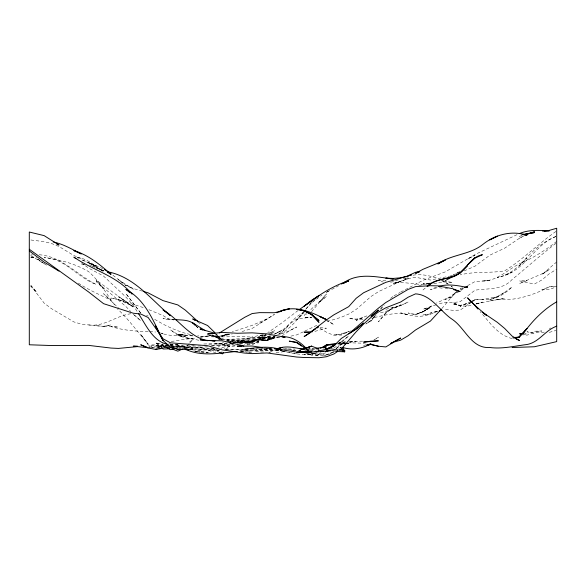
<?xml version="1.0" encoding="UTF-8"?>
<svg xmlns="http://www.w3.org/2000/svg" width="586" height="586" viewBox="0 0 586 586"><rect width="100%" height="100%" fill="white"/><g stroke="black" fill="none" stroke-linecap="round" stroke-linejoin="round"><path stroke-width="0.44" stroke-dasharray="2.93 2.2" d="M267.67 336.584L274.072 337.221L274.087 338.723L267.685 338.085L267.685 336.54L270.974 335.485M267.685 338.085L271.743 336.877L262.499 337.001C249.585 339.448 278.343 338.767 258.697 336.73L258.712 338.239M227.119 341.418L227.104 339.909L258.419 341.191L249.343 342.48L236.092 343.191M258.419 341.191L258.375 342.832L244.303 344.304M326.592 350.135L326.79 351.834L329.581 351.571M326.922 350.223L326.79 351.834M380.548 308.851L382.665 306.156M304.141 311.071C297.117 319.978 289.718 329.398 279.383 334.584M385.852 312.609L378.424 321.824L385.852 313.312L393.279 307.372L385.852 312.602L393.279 307.372M380.71 309.445L384.138 305.218M374.425 316.447L370.997 320.645L365.796 324.065M226.43 349.073L229.859 344.912L222.431 347.71L226.145 349.549M441.851 308.529L452.707 295.754L457.036 291.696M303.57 311.759L296.714 320.015L304.141 312.807C292.48 316.55 287.741 329.354 277.398 334.87L281.859 332.218L289.286 325.113M376.139 314.997L370.997 321.15L366.536 323.406M311.569 302.391L305.284 309.738L311.569 302.772M374.425 316.638L370.997 320.645L367.283 322.776M311.569 311.701L326.424 293.967L318.996 302.537L326.424 296.465L318.996 302.039L309.547 310.763M189.007 343.777L185.293 347.703L183.638 348.472M189.622 343.125L192.721 339.851L188.26 342.598M258.697 336.73L260.477 335.778L267.524 335.434M336.554 348.524L341.286 344.202L335.881 348.721M328.629 350.135L326.424 351.41L322.3 351.226M556.7 261.935L541.845 274.68L549.272 269.575L541.845 273.896L519.562 283.536L526.99 280.613L519.562 280.892L534.417 284.064L541.845 279.969L549.272 273.765L556.7 269.216M335.881 348.882L341.286 344.136L343.762 343.843L341.286 344.136M422.989 289.989L426.366 287.074M306.17 313.583L304.141 315.275L307.115 313.84M456.758 291.528L452.707 294.795L458.648 290.781M390.576 298.369L393.279 296.223M312.243 302.237L321.97 295.073M312.924 301.343L317.649 297.651M327.779 349.901L326.424 350.919L318.996 352.267L323.128 350.838M556.7 241.373C545.302 250.369 533.004 258.192 519.562 263.737C507.432 269.802 496.847 281.353 482.417 280.914L489.845 280.65L474.99 281.588L467.562 285.66M298.062 310.507L281.859 322.915L267.743 332.68M471.613 302.251L460.135 310.133L452.707 310.302L445.279 309.445L443.624 309.848M472.287 301.746L474.99 299.732L482.417 299.204L474.99 299.622L471.686 301.109M504.7 292.333L512.127 286.913C504.268 294.604 493.844 301.021 482.417 299.534L497.272 296.736L504.7 292.333L497.272 296.714L489.845 299.556L497.272 296.736M555.96 243.344C540.915 254.822 526.799 267.516 512.127 279.493C502.451 290.341 487.779 288.202 474.99 290.195L460.135 301.673L452.707 302.603L445.279 302.2L437.852 304.127M460.874 290.422L463.848 288.305M519.562 238.194L524.016 235.806L519.562 238.194L504.7 248.142L489.845 255.188L474.99 266.19L463.438 271.223M436.196 304.757L422.989 309.327L430.424 306.822L422.989 311.745L415.562 314.323L422.989 311.745L430.424 307.46L422.989 311.715L415.562 314.411L408.134 312.997L415.562 314.872L422.989 311.745L433.391 304.845M555.96 231.455C538.263 243.754 523.056 259.473 504.7 270.82C490.013 273.413 474.792 271.135 460.135 274.885M281.859 336.02L289.286 330.885L296.714 327.003L289.286 330.841L279.383 334.687M217.977 347.139L222.431 344.099L229.859 346.78L237.286 345.579M373.971 340.122L378.424 337.104L373.971 339.946M339.799 348.077L341.286 347.073L338.312 348.89M220.204 349.08L215.003 352.516L207.576 350.113L215.003 349.608L207.576 350.435L200.148 347.505L207.576 350.01L192.721 349.915M220.944 348.589L222.431 347.601M422.989 311.752L430.424 306.822M266.256 333.654C256.976 341.741 244.794 342.407 233.162 342.246C245.08 343.074 257.056 341.55 267.004 334.328M330.138 350.311L326.424 352.662L318.996 354.64L312.397 353.124M252.148 344.956L259.576 340.312L271.128 335.632M333.852 347.967L341.286 343.374L343.762 343.044M227.104 339.909L274.072 337.221M259.576 323.384L274.431 314.44L252.148 328.446L241.417 331.757M328.658 354.75L333.852 351.615M339.799 348.04L341.286 347.139M459.387 291.403L445.279 299.461L452.707 296.758L445.279 298.963L436.365 303.123M274.431 336.628L276.658 335.309L267.004 340.356L259.576 339.953L252.148 340.334L259.576 339.953L267.004 340.356L274.431 336.913M157.81 347.835L163.011 344.758L155.576 342.898L163.011 344.07M326.424 292.333L329.398 290.649L326.424 292.282M157.81 347.894L163.011 344.956L155.576 345.425L159.707 347.066M400.707 292.077L422.989 280.313L445.279 271.867L467.562 258.953L474.99 255.291L467.562 259.078L474.99 254.536L518.735 233.873M275.171 333.881L281.859 330.13L274.431 334.13L281.859 330.76L289.286 324.234L296.714 319.04L311.569 317.187L304.141 317.722L311.569 317.524M394.026 295.805L399.967 292.495M555.96 236.495C535.172 244.648 525.906 268.425 504.7 275.325L512.127 272.292L504.7 275.603L497.272 277.515C509.315 275.23 518.735 266.527 526.99 258.008L519.562 265.59C529.612 253.46 541.178 242.465 555.96 236.458M327.171 291.923L339.052 285.521M217.23 334.152L215.003 335.36L207.576 335.866L200.148 337.661M304.888 331.068L318.176 324.688M337.573 343.865L341.286 341.924L348.714 335.939L341.286 342.209L338.811 343.206L343.762 342.92M337.573 344.019L341.286 342.085L338.811 343.118M458.648 272.16L453.447 274.841L460.135 271.391M269.479 333.141L274.431 330.76L268.652 333.456M267.004 318.872L252.148 325.377L232.334 331.815M351.19 330.834L341.286 333.925L348.714 331.595L341.286 335.126L333.852 334.745L341.286 334.46L333.852 335.404L326.424 332.189L318.996 327.567L326.424 328.204L312.397 332.05M303.314 331.844L296.714 334.884L290.114 336.298M274.431 336.437L267.004 339.799L274.431 336.767L267.004 339.206C244.274 334.166 220.658 338.781 197.672 335.807M470.866 301.482L460.135 306.302L467.562 303.423L460.135 305.387L452.707 304.193L460.135 305.474L452.707 302.537L460.135 305.973L467.562 306.097L474.99 304.339M252.148 342.187L259.576 338.935L267.004 337.536L259.576 338.737L252.148 341.301L244.714 342.048L252.148 342.187L244.714 342.048L252.148 341.279L259.576 338.935L252.148 341.301L259.576 339.309L252.148 340.656L259.576 339.931M337.983 344.004L341.286 342.568L345.41 342.078M460.135 289.777L463.438 288.349M333.031 351.974L326.424 354.838L318.996 355.724L311.569 354.178L318.996 355.321L311.569 355.233L305.789 353.021M269.479 352.347L274.431 350.26M451.052 275.889L430.446 280.042L415.672 277.339L408.244 278.533L400.817 281.199L378.563 291.594L371.033 296.472L356.142 309.467L348.714 314.059L341.286 317.282L326.424 321.758M436.196 287.199L430.424 289.572L437.852 287.558L443.624 288.385M299.19 350.699L300.838 350.018M226.562 334.101L222.431 335.771L228.21 334.013L215.003 337.448L232.334 333.925M437.852 311.21L430.424 314.221L422.989 314.982L430.424 313.898C420.799 318.257 410.325 315.839 400.707 312.865L408.134 314.719C396.055 311.635 383.618 315.48 371.824 318.117M398.231 279.815L393.279 281.734L389.976 282.291M299.19 350.758L300.838 350.113M338.811 342.81L341.286 341.865L345.41 341.594M150.133 347.212L148.947 347.176C149.1 342.327 160.725 346.993 163.78 344.956M148.947 347.176L162.915 346.487M366.873 315.876L356.142 320.425L363.569 317.48L356.142 319.114L348.714 318.22L356.142 319.597L363.569 319.56M333.852 352.083L326.424 354.838L318.996 353.241L326.424 356.09M522.038 235.455L519.562 236.356L522.038 235.557M247.189 345L252.148 343.264L247.189 344.898M217.479 349.307L215.003 350.157L219.464 352.413M400.817 281.199L408.215 278.738L393.418 283.785L400.817 281.448L393.323 283.163C405.651 280.87 417.994 286.298 430.424 283.426L422.997 283.463L430.424 284.027M522.859 335.031L526.99 333.676L524.514 333.712M278.555 337.053L267.004 340.488L259.576 339.895L267.004 340.356M385.852 309.291L400.707 305.394L408.134 302.017L400.707 305.57L393.279 308.302L400.707 304.867L393.279 308.617L385.852 311.386L379.252 313.122M475.817 304.09L482.417 302.105L474.99 304.163M263.7 334.855L259.576 336.078L266.176 334.35M549.272 332.387L555.872 330.482M241.417 351.6L244.714 350.677L250.493 350.113M418.865 285.675L430.424 282.972M183.638 348.018L185.293 347.586L177.866 346.473L181.162 347.864M158.235 345.396L158.462 346.971L158.235 345.396L163.611 345.132M158.257 346.897L162.842 346.663M462.61 287.851L460.135 288.488L463.438 288.107M271.128 333.28L274.431 332.518L270.3 333.273M267.004 339.206L274.431 337.529L280.211 337.184M489.845 300.948L504.7 298.421L497.272 299.475L475.817 303.995M363.569 345.396L366.045 344.868M265.011 337.309L219.274 339.917M265.033 338.818L226.687 340.759M96.155 325.765L103.583 326.307L111.01 324.908L103.583 326.299L96.155 325.765L81.3 324.131L73.873 321.912L51.583 308.734L44.155 303.13L30.89 285.675M170.438 344.736L172.914 344.275M158.447 345.469C156.301 347.278 160.439 347.688 161.861 347.198M158.462 346.971L157.993 347.051M413.086 275.186C421.429 273.699 429.934 275.801 437.852 278.387M349.534 342.422L356.142 341.25L362.741 341.169M171.259 341.521L185.293 339.184L196.024 338.254M130.817 313.752C116.218 315.546 104.081 327.149 88.728 324.915M239.85 344.048L249.292 342.942L249.277 341.44L234.583 342.795M240.59 351.637L244.714 350.955L239.762 351.168M276.079 352.677L284.335 351.615M227.295 341.308L274.087 338.723M168.783 343.931L170.438 343.696M366.045 342.854L363.569 343.213L349.534 342.795M262.872 334.716L252.148 336.965L235.638 342.795M233.162 342.656L237.286 342.078L244.714 342.312M433.721 283.573L445.279 281.873L452.707 282.423L445.279 281.397M221.611 352.032L219.135 352.369L222.431 352.04M327.83 350.238L326.776 350.325M549.272 328.255L550.921 328.05M314.045 353.043L309.921 352.977M219.955 352.369L221.611 352.179M345.41 342.685L341.286 343.081L343.762 342.986M30.948 254.969L32.604 254.822M207.576 346.744L192.721 347.725L186.941 345.161M319.546 351.908L330.211 351.27M30.948 257.525L36.728 257.151M233.162 342.297L237.286 342.041L229.859 341.982M248.845 352.311L252.148 352.113L245.541 351.805M307.445 348.838L313.224 348.524M330.555 350.611L326.424 350.846L330.555 350.926M227.112 343.594L208.36 344.334M227.229 343.103L201.899 344.099M230.357 344.949L212.359 345.747M210.967 345.359L229.976 344.495M349.534 341.653L356.142 341.418L349.534 341.345M233.162 342.209L237.286 342.078M330.555 350.78L322.3 350.911M170.226 344.758L178.041 344.561M171.134 346.238L194.303 345.74M544.321 332.101L541.845 332.46L534.417 331.229L541.845 330.973L534.417 333.229L526.99 331.808L534.417 332.819L526.99 335.141L523.686 334.533M169.962 344.956L177.976 344.788M263.7 351.996L259.576 352.083L252.969 350.194M172.291 346.399L201.848 345.945M497.272 299.475C515.548 301.087 533.253 295.183 549.272 286.876L541.845 289.814L549.272 289.645L556.7 286.664L549.272 286.327L555.872 286.627M272.036 349.029L255.987 349.278M253.811 349.476L271.223 349.263M278.497 350.457L239.637 350.889M256.272 348.831L267.004 348.868M278.116 350.699L240.179 351.043M282.804 348.919L295.234 349.022M244.567 349.395L224.782 349.139M243.505 349.542L223.574 349.285M84.596 264.623L81.3 264.616L84.596 264.799M283.873 349.19L294.406 349.315M151.554 347.22L158 347.315M30.948 257.086L35.9 257.137M307.137 349.205L314.667 349.315M304.852 350.677L314.682 350.824M292.751 350.794L297.153 350.86M232.767 342.385L249.292 342.942M305.394 349.461L316.198 350.179M293.066 350.487L300.699 350.611M243.337 342.078L229.756 341.675M148.148 331.515C135.644 331.42 123.016 330.24 111.01 326.585L118.438 327.091L103.583 326.299M259.576 348.802L273.603 349.71M226.841 340.759L249.277 341.44M163.494 345.747L157.971 345.55M209.224 352.486L200.148 351.703L207.576 352.245L200.148 352.186L195.197 351.292M330.409 350.355L325.926 350.172M164.043 345.989L148.932 345.674M219.662 350.677L209.268 350.062M222.226 342.078L223.757 342.143M385.852 280.723L378.424 280.401L383.376 282.13M169.801 346.209L213.48 348.421M176.987 347.828L179.675 347.945M172.072 346.106L174.284 346.209M176.357 346.487L214.652 348.941M184.898 348.194L219.721 350.347M183.689 348.362L189.205 348.655M200.148 336.364L207.576 336.767M170.438 345.103L177.866 345.52L192.721 348.487L177.866 345.227L185.293 346.861L180.341 344.861M193.658 348.912L203.518 349.6M314.872 348.809L309.093 348.45M149.804 331.625L155.576 332.013M192.721 335.69L177.866 334.555L170.438 329.852L177.866 335.258L185.293 337.961L192.721 339.001L185.293 337.58L199.321 340.334M323.201 351.366L326.937 351.732M30.948 257.188L35.9 257.547M173.734 319.458L170.438 319.165L173.734 319.934L170.438 319.106L163.011 318.513L170.438 320.088L163.011 315.576L148.148 309.393M192.721 335.932L177.866 334.555L185.293 336.789L177.866 335.653L185.293 336.247C177.038 335.456 168.321 336.152 160.527 332.892M445.279 288.62L447.755 288.861M281.859 351.036C291.63 352.919 301.556 355.665 311.569 353.988L304.141 354.215L311.569 354.75L306.617 353.175M30.948 239.996L44.155 241.666L51.583 243.52L59.01 246.516L73.873 255.518L81.3 258.499L77.169 257.752M229.859 341.675L237.286 342.576L244.714 340.598L237.286 341.924L258.433 342.693M195.197 351.454L197.672 351.768M198.5 351.871L200.148 352.076L193.548 350.985M39.203 254.756C61.625 256.309 76.986 274.893 96.155 284.444C77.528 277.771 65.09 258.184 44.155 257.635C59.655 259.525 75.257 263.685 88.728 271.706C99.657 281.353 106.689 294.26 115.252 305.855M265.348 347.923L269.479 348.553M268.652 352.149L270.3 352.376M77.169 257.701C87.827 258.184 95.057 266.41 103.583 271.67L88.728 262.631L81.3 259.591L96.155 266.073L88.728 263.239L96.155 265.648L102.755 268.593M270.3 348.685L271.955 348.963M263.7 347.872L271.955 349.058L264.528 347.974M276.079 350.076L280.211 350.758M296.714 353.893L281.859 350.97M311.569 352.897L318.996 354.354L312.397 353.021M222.431 338.598L207.576 335.031L222.431 338.598L229.038 341.33M245.541 351.937L247.189 352.274M125.865 302.332L118.438 299.578L111.01 298.032L118.438 299.578L144.024 307.811M232.334 345.007L236.466 345.938M190.245 334.496L185.293 333.273A122.679 122.679 0 0 1 163.003 324.065L154.096 319.018M161.355 333.456L163.011 333.866L160.527 332.848M293.41 350.824L285.162 348.45M146.5 315.495L148.148 315.979M442.804 280.657L444.452 281.148M142.376 291.132L133.293 288.532L125.865 285.118L133.293 289.162L118.438 279.705L125.865 285.492L112.358 274.739M176.21 344.312L185.293 348.209M210.879 347.82L215.003 349.168M92.024 266.147L103.583 270.776L96.155 267.179L89.548 264.916M512.127 338.562C497.829 335.163 489.332 321.948 480.132 311.591M177.866 347.908L170.438 345.257L172.665 346.538M103.583 270.556L96.155 267.868L103.583 270.717M512.127 337.668L514.611 338.605M441.148 280.548L445.279 282.254L448.246 284.261M118.438 299.578L133.293 306.427L125.865 302.054L133.293 307.159L125.865 301.211L118.438 296.728L125.865 301.709L96.155 279.998L103.583 288.92L96.155 281.434L125.865 306.493L130.817 311.606M88.728 262.631L96.155 266.073M212.029 334.928L222.431 340.085L215.677 334.665M441.976 280.372L448.246 284.085M78.326 283.133C88.654 290.019 99.964 294.787 111.01 300.259L103.583 293.703L118.438 308.009M212.029 334.884L215.003 336.554M305.628 349.241L308.602 350.911M44.155 263.685L47.129 265.377M306.368 349.41L308.602 350.758M153.349 347.857L148.148 344.824L140.721 334.291L148.148 344.063C137.915 332.225 128.817 319.56 117.376 308.793M197.922 322.168L200.148 323.553M326.424 320.073L333.852 324.754L327.911 320.557M30.787 255.664L44.155 263.612L36.728 258.455L42.668 262.645M307.115 349.373L309.342 350.882M307.115 349.52L309.342 351.051M81.3 262.792L88.728 268.161L103.583 276.079L125.865 297.043L133.293 305.357L137.937 312.785M219.728 339.646L215.003 336.21L219.728 339.909M163.011 348.025L155.576 342.605L162.329 348.436M306.844 349.454L308.866 350.948M306.844 349.337L308.866 350.846L306.844 349.366M307.518 349.483L308.866 350.633M133.293 314.25L140.721 320.71L133.293 314.169M195.812 325.801L199.526 329.31M215.626 334.716L221.193 340.056M195.812 325.728L199.526 329.303M30.538 286.005L36.728 292.238L31.014 285.507M216.146 334.013L222.431 340.957M262.484 335.5L262.499 337.001M200.522 350.472A314.074 12.877 -2 0 1 196.12 349.923M327.779 350.274L326.424 351.41L327.779 350.303M472.016 301.578L467.562 304.332L472.016 301.592M474.99 299.732L472.763 301.116L474.99 299.768M452.707 275.23L450.48 276.314L452.707 275.23M313.224 353.124L311.569 353.754L313.224 353.16M244.714 341.946L239.762 343.799L244.714 341.946M274.431 337.785L267.004 340.547L259.576 339.506L267.004 340.547L274.431 337.785M229.859 334.071L222.431 336.093L215.003 336.276L222.431 336.078L229.859 334.071M437.024 311.415L430.424 313.019L437.024 311.437M343.762 343.455L341.286 343.894L343.762 343.469M408.134 277.918L403.183 278.54L408.134 277.918M222.431 343.792L215.003 343.198L222.431 344.473L229.859 346.78L222.431 343.792M185.293 335.199L177.866 334.269L185.293 335.251M452.707 287.272L451.22 286.268L452.707 287.272M140.721 313.114L125.865 293.513L140.721 313.114"/><path stroke-width="0.88" d="M523.276 333.478C532.344 321.003 543.229 309.576 556.7 301.827M223.574 352.53L222.431 353.922L220.944 353.168M441.28 309.225L430.424 321.091L415.562 329.969L408.134 335.749L400.707 340.129L393.279 342.268L400.707 338.056L390.803 343.44M452.707 276.922C465.196 273.017 469.203 257.21 482.417 254.712L474.99 258.104L467.562 264.931L474.99 257.54M519.562 336.115L526.99 328.563L519.562 337.067L515.431 337.902M460.135 273.054L467.562 265.59L460.135 272.768L445.279 280.591M314.872 351.893L326.424 349.234L333.852 345.879L341.286 338.488L356.142 329.068L363.569 323.12L356.142 329.068L348.714 333.888L378.424 308.133L385.852 302.493L408.134 289.396L415.562 286.605L430.424 285.704L437.852 285.873L452.707 288.693L460.135 291.572L453.527 289.579M331.83 346.516L333.852 344.685L336.327 343.748M427.048 286.488C433.537 279.771 443.324 279.244 451.879 277.105M371.671 315.913L378.424 310.104L370.997 316.294M331.83 346.883L335.507 344.495M324.402 346.641L326.424 344.971L336.327 343.359M430.424 283.924L427.721 286.115C436.797 277.932 450.37 279.742 460.135 272.768M324.402 346.714L326.424 345.066L333.852 344.502L326.424 344.934L320.483 348.362M299.417 309.496L311.569 300.948L304.141 306.156L311.569 300.296L318.996 295.593L311.569 300.816C322.923 292.436 335.221 285.074 348.714 280.716L344.253 282.892M337.573 351.505L333.852 353.988L326.424 356.742L318.996 357.746L304.141 357.497L296.714 357.035L267.004 352.955L252.148 353.622L244.714 353.094L222.431 349.923L207.576 345.703L170.438 342.817L163.011 338.767L148.148 317.502L140.721 314.001L133.293 313.224L103.583 303.68L88.728 292.062L29.3 249.27M339.799 350.01L341.286 349.022L356.142 331.793L363.569 324.087L370.997 317.422L378.424 311.957L385.852 307.782L400.707 301.995L408.134 297.212L415.562 293.85C431.838 294.919 440.086 311.532 452.707 319.656C465.445 328.556 471.605 348.831 489.845 347.498C502.363 349.183 514.647 346.018 526.99 344.509C539.105 342.385 545.324 329.999 556.7 326.19M310.082 332.848L304.141 336.547L315.283 328.966L311.569 331.493L326.424 319.927L333.852 314.836L348.714 306.654L356.142 298.318L363.569 292.766L385.852 282.335L411.438 274.973L408.134 275.735L415.562 272.3L419.693 271.391M342.766 283.521C357.592 272.072 376.388 277.024 393.279 279.017L385.852 278.152L393.279 278.416L400.707 277.808L408.134 276.079M219.464 332.943L244.714 317.304L252.148 313.554L259.576 312.638L274.431 312.726L281.859 310.924L279.383 311.906M344.253 282.862L348.714 280.635L341.286 284.042M182.817 348.86L177.866 351.168L172.086 348.978M333.852 345.96L326.424 349.234L335.507 344.524M465.914 287.279L467.562 286.561L464.258 287.418M276.907 312.785C293.022 303.651 311.606 311.942 326.424 319.707L319.744 316.469M301.665 349.681L311.569 346.165L302.493 349.476M390.803 343.367L393.279 342.356L385.852 346.941L378.424 346.238L370.997 344.473L366.873 344.978L370.997 344.473L378.424 346.238M166.307 345.564L163.011 346.853L168.783 345.205M316.521 351.856L318.996 350.904M524.514 234.554L526.99 233.653L534.417 232.583L530.286 233.484M419.693 271.853L415.562 273.34L422.989 269.296L445.279 260.103L437.852 263.949C451.345 254.339 469.313 254.954 482.417 244.772C494.694 234.708 511.659 230.064 526.99 235.294L524.514 235.081M316.521 351.974L318.996 351.087M524.514 234.759L526.99 233.953L522.038 234.422M323.128 347.894L326.424 346.831L315.7 348.392M519.562 233.521C529.033 229.485 539.274 230.342 549.272 230.862L544.321 231.155M276.907 348.882C285.734 345.169 295.227 347.674 304.141 349.637M180.341 348.89L177.866 349.542L175.632 348.252M439.5 310.844L441.976 310.243M176.21 348.304L170.438 349.674L166.724 347.381M438.672 286.334C448.085 283.741 458.208 285.463 467.562 287.623M369.348 344.18L370.997 343.828C362.075 348.707 351.915 350.531 342.107 347.308M155.576 349.153L157.231 348.904M158.879 348.655L160.527 348.399M163.011 348.296L155.576 349.403L148.148 347.989L140.721 344.795L148.148 347.754L133.293 346.15L137.424 346.136M137.424 346.612L118.438 348.421L111.01 348.062L88.728 345.403L51.583 345.542L29.3 344.78L29.3 232.019L44.155 235.638L59.01 245.036L56.534 243.879M237.286 351.373C220.307 352.933 202.309 356.955 186.114 349.534M514.611 337.77L519.562 337.067L513.783 337.536M542.673 231.206L549.272 230.393L556.7 228.254L556.7 341.616L534.417 346.758L512.127 347.527M343.11 349.022L343.674 348.963L340.906 348.926M248.017 349.088L244.714 349.263C257.1 347.564 269.787 345.374 281.859 350.098L280.211 349.783M250.493 348.956L253.797 348.853M163.011 349.014L169.61 348.736M311.569 331.918L304.141 332.174L309.921 332.284M300.017 348.978L304.141 348.831L311.569 346.106L318.996 349.066L316.521 348.912M205.928 340.525L222.431 340.803L243.893 346.018M318.996 351.725L296.714 352.179L274.431 348.707L278.555 349.476M522.038 333.749L519.562 333.778L522.038 334.232M241.417 346.18L237.286 346.187L252.148 346.033L262.052 347.498M212.528 340.884L215.003 340.964L200.148 339.792L203.452 340.21M328.731 348.795L325.135 348.567L331.427 348.868L337.331 350.025L344.7 350.296L344.715 351.798L337.346 351.527L331.442 350.369M164.058 347.498L174.731 347.923M166.695 346.092L169.801 346.209M185.293 349.608L188.589 349.747M191.073 349.527L192.721 349.608L177.866 349.205L170.438 347.205L163.011 340.459L155.576 326.754M304.141 348.128L306.617 348.289M174.562 319.531C181.587 320.234 190.062 319.363 195.197 325.135M339.917 349.307L344.7 350.296M284.335 337.177L281.859 336.686C291.638 336.283 299.761 341.404 306.17 348.333M295.886 342.488L289.286 341.14L296.714 342.275L301.438 345.857M285.162 337.287L267.004 333.91L252.148 332.848L237.286 333.266L222.431 332.394L207.576 334.02L215.003 333.339L200.148 328.936L202.624 330.035M342.283 351.241L344.715 351.798M167.962 344.517C152.843 341.411 146.17 325.164 138.399 313.525M53.238 241.974C63.31 243.988 72.203 249.409 81.3 253.928L73.873 250.596C88.296 254.939 99.95 264.513 111.01 274.351L108.784 273.149M207.576 340.73C189.095 337.009 178.562 319.011 163.011 309.862L170.438 315.568M107.707 271.779C134.289 276.9 150.91 299.38 170.438 315.737M143.196 291.381L148.148 292.861L163.011 300.625L177.866 304.947L185.293 310.089L197.672 321.275M107.707 272.19L111.01 273.325L107.707 271.999M516.259 339.228L519.562 340.481L512.127 336.115L504.7 328.468L497.272 322.285L482.417 312.228L486.468 315.444M231.514 343.755L229.859 343.037L233.162 344.429M319.824 316.491L326.424 319.509M310.829 314.228L304.141 310.705L296.714 309.305L304.141 310.748L311.569 314.433L318.996 320.549L311.569 314.623M59.01 271.171L44.155 262.125L29.3 250.94M194.948 320.322L192.721 318.945L207.576 325.516L215.003 332.753M104.323 269.435L109.523 272.776M305.628 348.362L296.714 342.4L301.438 345.901M305.628 348.494L304.141 347.469L305.496 348.465M205.349 330.702L192.721 322.879L195.197 325.215M75.894 258.653L73.873 257.1C92.793 270.314 116.929 275.816 132.055 294.165M296.714 342.656L298.062 343.704M129.916 292.685L125.865 289.396C145.731 299.915 153.517 321.553 163.011 340.459L155.576 325.779M486.468 315.305L474.99 305.46L467.562 297.842L478.088 308.851M478.088 308.749L474.99 305.431L477.846 308.859M337.331 350.025L337.346 351.527M318.257 327.032L316.77 328.021L318.257 327.017M497.272 236.195L489.845 239.813L497.272 236.195M281.859 347.425L277.727 349L281.859 347.425M534.417 231.807L526.99 234.21L534.417 231.807M289.286 308.873L281.859 310.661L289.286 308.873M370.997 341.184L363.569 342.107L378.424 340.847L370.997 341.184M348.714 343.293L344.583 343.755L348.714 343.293M304.141 351.952L296.714 352.179L311.569 351.952L304.141 351.952M281.859 349.974L280.211 349.893L281.859 349.974M311.569 314.382L304.141 310.719L311.569 314.433L318.996 322.322L311.569 314.382M305.496 348.326L304.141 347.322L305.496 348.34"/></g></svg>
